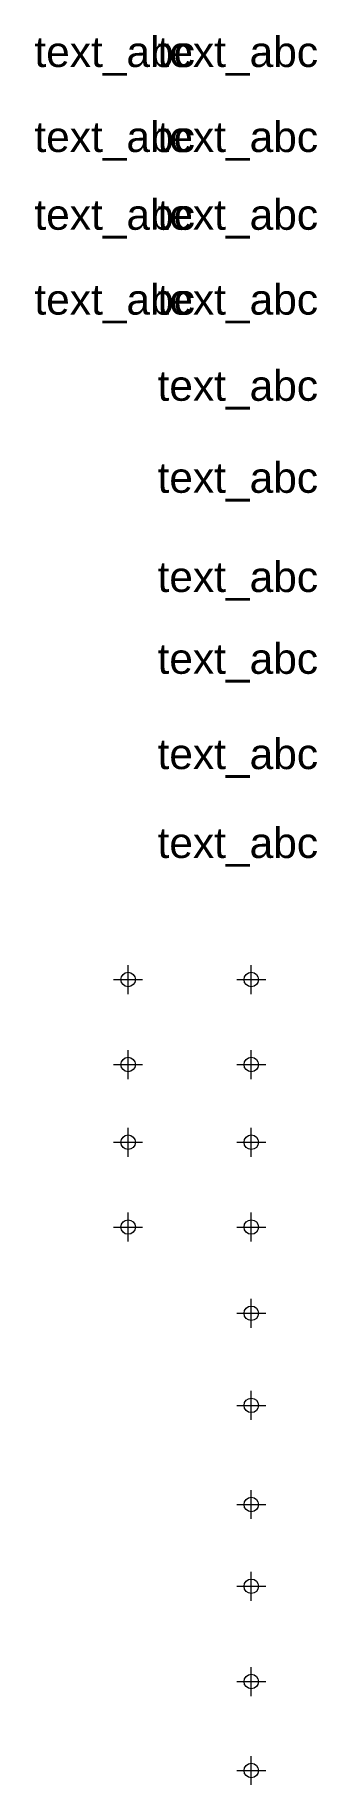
# Model space of a CAD drawing. Header units: inches. Extents: x -737292 to 23, y -1030766 to 27.
# Drawn here: x 18.75 to 22.64, y 3.1 to 27.29 of the extents above.
import ezdxf

# ---------------------------------------------------------------- set-up
doc = ezdxf.new("R2010")
doc.units = ezdxf.units.IN
doc.header["$MEASUREMENT"] = 0
doc.header["$PDMODE"] = 34
doc.header["$PDSIZE"] = 0.2
doc.layers.add('Bod-cislo', color=191, linetype='Continuous')
doc.layers.add('bod-oznac', color=6, linetype='Continuous')
doc.styles.get("Standard").update_dxf_attribs({"font": 'arial.ttf'})

msp = doc.modelspace()

# ---------------------------------------------------------------- linework, layer by layer
at = {"layer": 'bod-oznac', "linetype": 'Continuous', "lineweight": 0}
for p in [(20.034, 14.23, 170.631), (21.735, 14.23, 170.631), (20.034, 13.055, 170.631), (21.735, 13.055, 170.631), (20.034, 11.981, 170.631), (21.735, 11.981, 170.631), (20.034, 10.808, 170.631), (21.735, 10.808, 170.631), (21.735, 9.616, 170.631), (21.735, 8.344, 170.631), (21.735, 6.973, 170.631), (21.735, 5.843, 170.631), (21.735, 4.526, 170.631), (21.735, 3.296, 170.631)]:
    msp.add_point(p, dxfattribs=at)

# ---------------------------------------------------------------- texts
at = {"layer": 'Bod-cislo', "linetype": 'Continuous', "lineweight": 0}
for p in [(18.739, 26.844, 225.518), (20.44, 26.844, 225.518), (18.739, 25.669, 225.518), (20.44, 25.669, 225.518), (18.739, 24.594, 225.518), (20.44, 24.594, 225.518), (18.739, 23.421, 225.518), (20.44, 23.421, 225.518), (20.44, 22.23, 225.518), (20.44, 20.958, 225.518), (20.44, 19.587, 225.518), (20.44, 18.456, 225.518), (20.44, 17.139, 225.518), (20.44, 15.91, 225.518)]:
    msp.add_text('text_abc', height=0.42, dxfattribs=at).set_placement(p)

doc.saveas('drawing.dxf')
